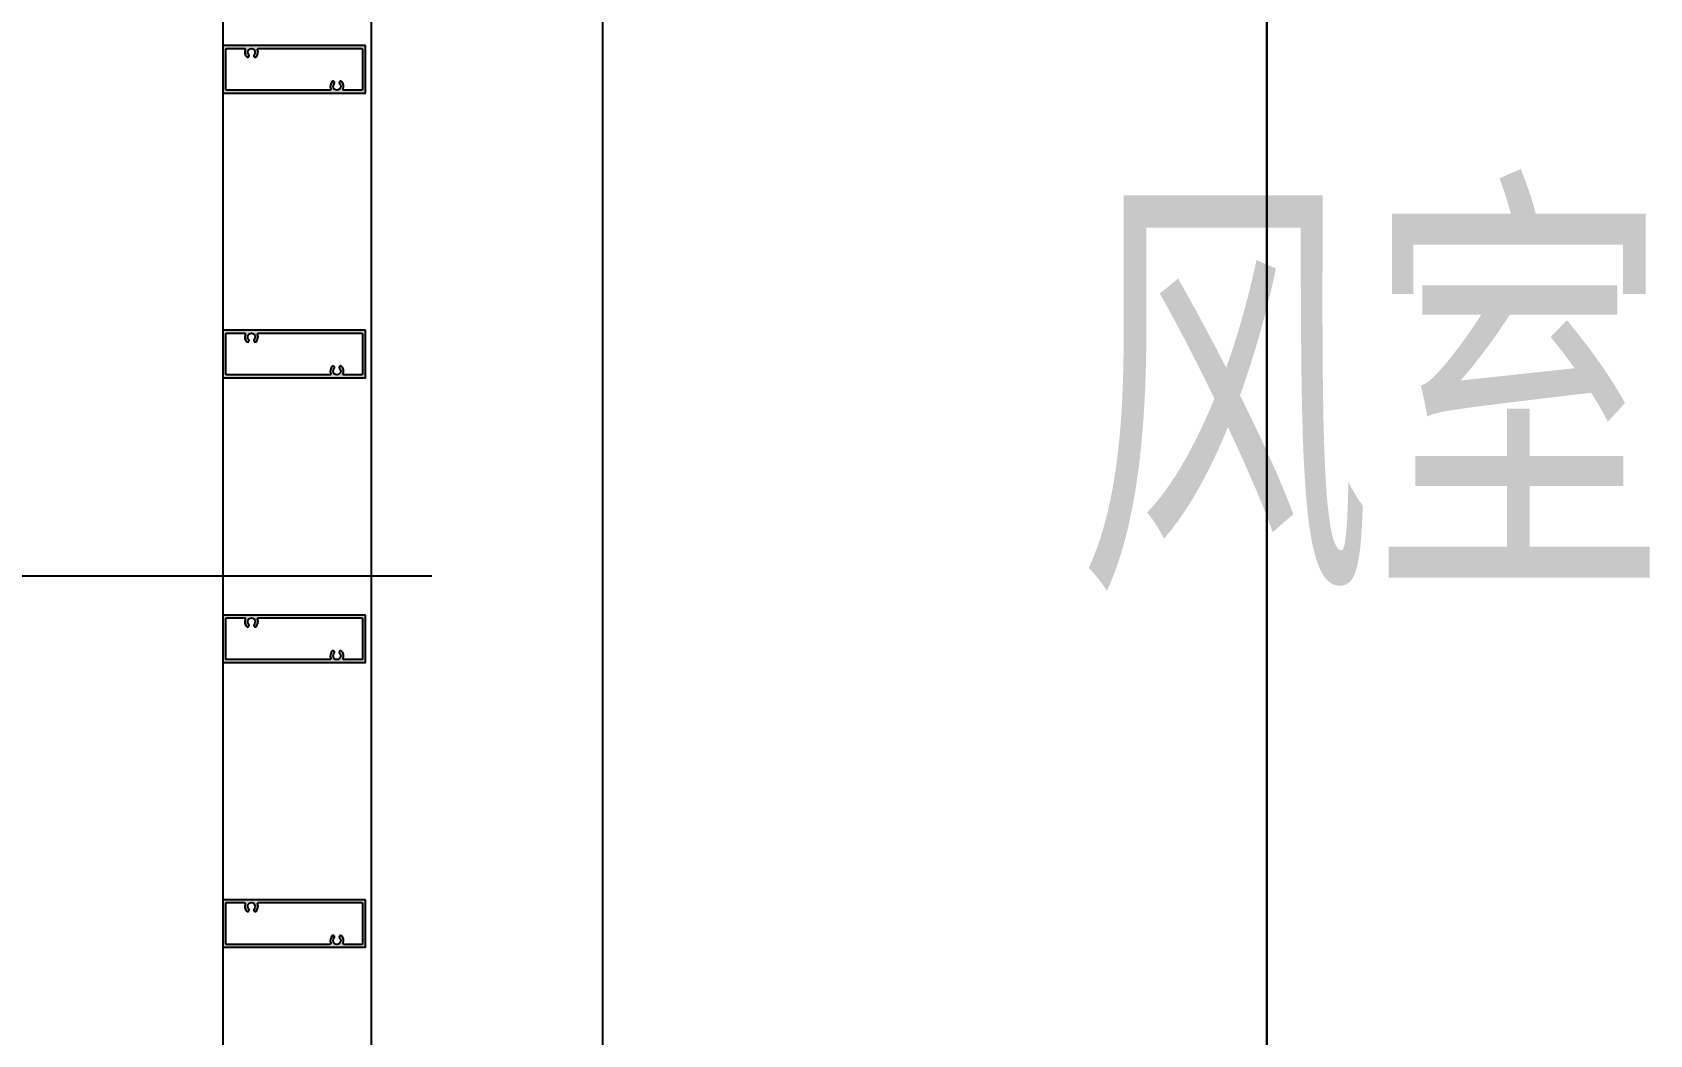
# Model space of a CAD drawing. Header units: millimetres. Extents: x 12351878 to 12381578, y 696206 to 738256.
# Drawn here: x 12366234 to 12367086, y 715807 to 716335 of the extents above; entities that cross this region are included whole.
import ezdxf

# ---------------------------------------------------------------- set-up
doc = ezdxf.new("R2010")
doc.units = ezdxf.units.MM
doc.header["$LTSCALE"] = 1000
for name, color, linetype in [('DIM_LEAD', 3, 'Continuous'), ('EXTRUSION-V', 141, 'Continuous'), ('EXTRUSION1', 4, 'Continuous'), ('GZDI-J建筑-立面-后可见线', 252, 'Continuous'), ('PUB_TEXT', 7, 'Continuous'), ('SYMBOL', 7, 'Continuous'), ('型材断面填充', 254, 'Continuous')]:
    doc.layers.add(name, color=color, linetype=linetype)
doc.styles.add('宋体', font='', dxfattribs={"width": 0.65})
doc.styles.get('宋体').set_extended_font_data('SimSun')

# ---------------------------------------------------------------- blocks, each defined once
blk = doc.blocks.new('20210923-LC06')
at = {"layer": '型材断面填充', "linetype": 'ByBlock'}
h = blk.add_hatch(color=256, dxfattribs=at)
h.paths.add_polyline_path([(75, 12.5), (0, 12.5), (0, -12.5), (75, -12.5)])
edge = h.paths.add_edge_path(flags=16)
edge.add_arc((72.99999999999272, 10.5), 0.5, 0, 90, ccw=False)
edge.add_line((73.49999999999272, 10.5), (73.49999999999272, -10.5))
edge.add_arc((72.99999999999272, -10.5), 0.5, -90, 0, ccw=False)
edge.add_line((72.99999999999272, -11), (63.70809924347122, -11))
edge.add_arc((63.70809924347122, -10.5), 0.5, 157.9756871616606, 270, ccw=False)
edge.add_arc((59.99999999996362, -8.999999999923602), 3.49999999999024, 337.9756871617368, 405.5224881743313)
edge.add_arc((61.96176195076987, -7.002128601492586), 0.6999999863657048, 45.52248817439985, 150.0000000002586)
edge.add_line((61.35554417992535, -6.652128608311614), (61.30384047733969, -6.741682048123039))
edge.add_arc((61.91005825998582, -7.091682048114308), 0.6999999999930533, 150.000000000497, 224.9738861260881)
edge.add_arc((59.99999999498687, -8.999999999916326), 1.99999999646012, -224.97388637242545, 44.97388612635791, ccw=False)
edge.add_arc((58.08994174066902, -7.091682042391767), 0.6999999964802336, 315.0261136276913, 389.999999996758)
edge.add_line((58.69615952028835, -6.741682044186746), (58.64445582000917, -6.652128608351632))
edge.add_arc((58.0382380491501, -7.002128601496224), 0.6999999863618294, 29.99999999656709, 134.4775118258088)
edge.add_arc((59.99999999995634, -8.999999999923602), 3.499999999985485, 134.4775118257521, 202.0243128383078)
edge.add_arc((56.29190075644874, -10.5), 0.5000000000078625, -89.99999999916622, 22.024312838026788, ccw=False)
edge.add_line((56.29190075645602, -11), (2, -11))
edge.add_arc((2, -10.5), 0.5, 180, 270, ccw=False)
edge.add_line((1.5, -10.5), (1.5, 10.5))
edge.add_arc((2, 10.5), 0.5, 90, 180, ccw=False)
edge.add_line((2, 11), (11.2919007564924, 11))
edge.add_arc((11.29190075648512, 10.49999999998909), 0.5000000000109139, -22.024313129871473, 89.99999999916622, ccw=False)
edge.add_arc((15.00000000499858, 8.999999975909304), 3.500000013615411, 157.9756868698486, 225.5224875408107)
edge.add_arc((13.03823803211708, 7.002128599175194), 0.7000000000041585, 225.5224875403132, 330.0000000028977)
edge.add_line((13.64445581477776, 6.652128599209391), (13.696159520332, 6.741682044186746))
edge.add_arc((13.0899417407054, 7.091682042388129), 0.6999999964831274, 330.0000000037976, 404.9738863725193)
edge.add_arc((14.99999999501597, 8.999999999916326), 1.999999996458775, -44.97388612598962, 224.9738863725727, ccw=False)
edge.add_arc((16.9100582600222, 7.091682048121584), 0.6999999999878389, 135.0261138737017, 209.9999999998008)
edge.add_line((16.30384047738335, 6.741682048130315), (16.355544179969, 6.652128608307976))
edge.add_arc((16.96176195081352, 7.002128601492586), 0.6999999863692359, 209.9999999999993, 314.4775118253916)
edge.add_arc((15.00000000002183, 8.999999999923602), 3.499999999983077, 314.477511825457, 382.0243128382527)
edge.add_arc((18.70809924351488, 10.49999999999272), 0.4999999999930083, 90, 202.0243128382656, ccw=False)
edge.add_line((18.70809924351488, 10.99999999998545), (72.99999999999272, 11))
at = {"color": 0, "linetype": 'ByBlock'}
blk.add_lwpolyline([(75, 12.5), (0, 12.5), (0, -12.5), (75, -12.5)], close=True, dxfattribs=at)
blk.add_lwpolyline([(72.99999999999272, 11, -0.4142135623731147), (73.49999999999272, 10.5), (73.49999999999272, -10.5, -0.4142135623730951), (72.99999999999272, -11), (63.70809924347122, -11, -0.5318455158548693), (63.24458683803095, -10.31249999998909, 0.303569696419431), (62.45220242653158, -6.502660764042957, 0.4903143928775128), (61.35554417992535, -6.652128608311614), (61.30384047733969, -6.741682048123039, 0.339327190915275), (61.41485796841152, -7.586431147374242, -2.41265831870223), (58.58514202763035, -7.586431141295179, 0.339327192099483), (58.69615952028835, -6.741682044186746), (58.64445582000917, -6.652128608351632, 0.4903143928944151), (57.54779757338838, -6.502660764050233, 0.3035696964186377), (56.75541316189629, -10.31249999998909, -0.5318455158544906), (56.29190075645602, -11), (2, -11, -0.4142135623730951), (1.5, -10.5), (1.5, 10.5, -0.4142135623730951), (2, 11), (11.2919007564924, 11, -0.5318455174885397), (11.75541316098679, 10.31249999761349, 0.3035696947912896), (12.5477975412723, 6.502660757421836, 0.4903143963226426), (13.64445581477776, 6.652128599209391), (13.696159520332, 6.741682044186746, 0.3393271920984405), (13.58514202766673, 7.586431141295179, -2.412658318694041), (16.41485796845518, 7.58643114737788, 0.3393271909152766), (16.30384047738335, 6.741682048130315), (16.355544179969, 6.652128608307976, 0.49031439287499), (17.45220242657524, 6.502660764039319, 0.3035696964197462), (18.24458683808189, 10.31249999998545, -0.5318455158541423), (18.70809924351488, 10.99999999998545)], format="xyb", close=True, dxfattribs=at)
blk = doc.blocks.new('gyblcqs2')
at = {"layer": 'EXTRUSION-V'}
for p, q in [((3264.989149881527, 3605.58174330357, 2.422591308793002e-08), (3264.989149881527, -2844.428347484209, 2.635479687953106e-08)), ((3386.999989133328, 1910.571656947373, -2.671660720812546e-08), (3387.000084385276, -2919.418214046163, 4.015512391808419e-08))]:
    blk.add_line(p, q, dxfattribs=at)
at = {"layer": 'EXTRUSION-V', "elevation": -6.907243682693404e-08}
blk.add_lwpolyline([(3186.989286676049, 3605.58174330357), (3186.989286676049, -2844.428347484209)], dxfattribs=at)
at = {"layer": 'GZDI-J建筑-立面-后可见线'}
blk.add_line((3736.999979332089, -2684.799928394496, -1.92606272030549e-09), (3736.999979332089, 1910.5716522726, -6.925038935169097e-08), dxfattribs=at)
at = {"layer": 'EXTRUSION1'}
blk.add_blockref('20210923-LC06', (3186.989286676049, -1956.928347484209, -6.694355303533301e-08), dxfattribs=at)
blk = doc.blocks.new('gyqs08')
at = {"layer": 'EXTRUSION-V'}
blk.add_line((3264.989149881527, 3715.58177548286, 9.329834991486406e-08), (3264.98910086602, 2780.57166902523), dxfattribs=at)
blk.add_lwpolyline([(3186.989286676049, 3715.58177548286), (3186.989286676049, 2725.571613538312), (3224.500142555684, 2725.571613538312)], dxfattribs=at)
at = {"layer": 'GZDI-J建筑-立面-后可见线'}
blk.add_line((3736.999959552661, 4709.328940968029, -1.445399045143932e-08), (3737.000006243587, 2705.854585408233, -1.411681554184574e-08), dxfattribs=at)
at = {"layer": 'EXTRUSION1'}
for p in [(3186.989286676049, 3593.071652515908, -6.694355303533301e-08), (3186.989286676049, 3443.071652515908, -6.694355303533301e-08), (3186.989286676049, 3293.071652515908, -6.694355303533301e-08)]:
    blk.add_blockref('20210923-LC06', p, dxfattribs=at)

msp = doc.modelspace()

# ---------------------------------------------------------------- linework, layer by layer
at = {"layer": 'DIM_LEAD'}
msp.add_line((12366444.49211049, 716048.9997836236, 4.265609390439485e-08), (12365041.49882348, 716048.9997836236, 4.265609390439485e-08), dxfattribs=at)

# ---------------------------------------------------------------- block references
at = {"layer": 'SYMBOL'}
for name, p in [('gyblcqs2', (12363147.49884617, 718272.9283430667)), ('gyqs08', (12363147.49884617, 712572.9283430666))]:
    msp.add_blockref(name, p, dxfattribs=at)

# ---------------------------------------------------------------- texts
at = {"layer": 'PUB_TEXT', "style": '宋体', "width": 0.65}
msp.add_text('风室', height=175, dxfattribs=at).set_placement((12366784.32161698, 716060.632863058, -1.478062166427728e-08))

doc.saveas('drawing.dxf')
